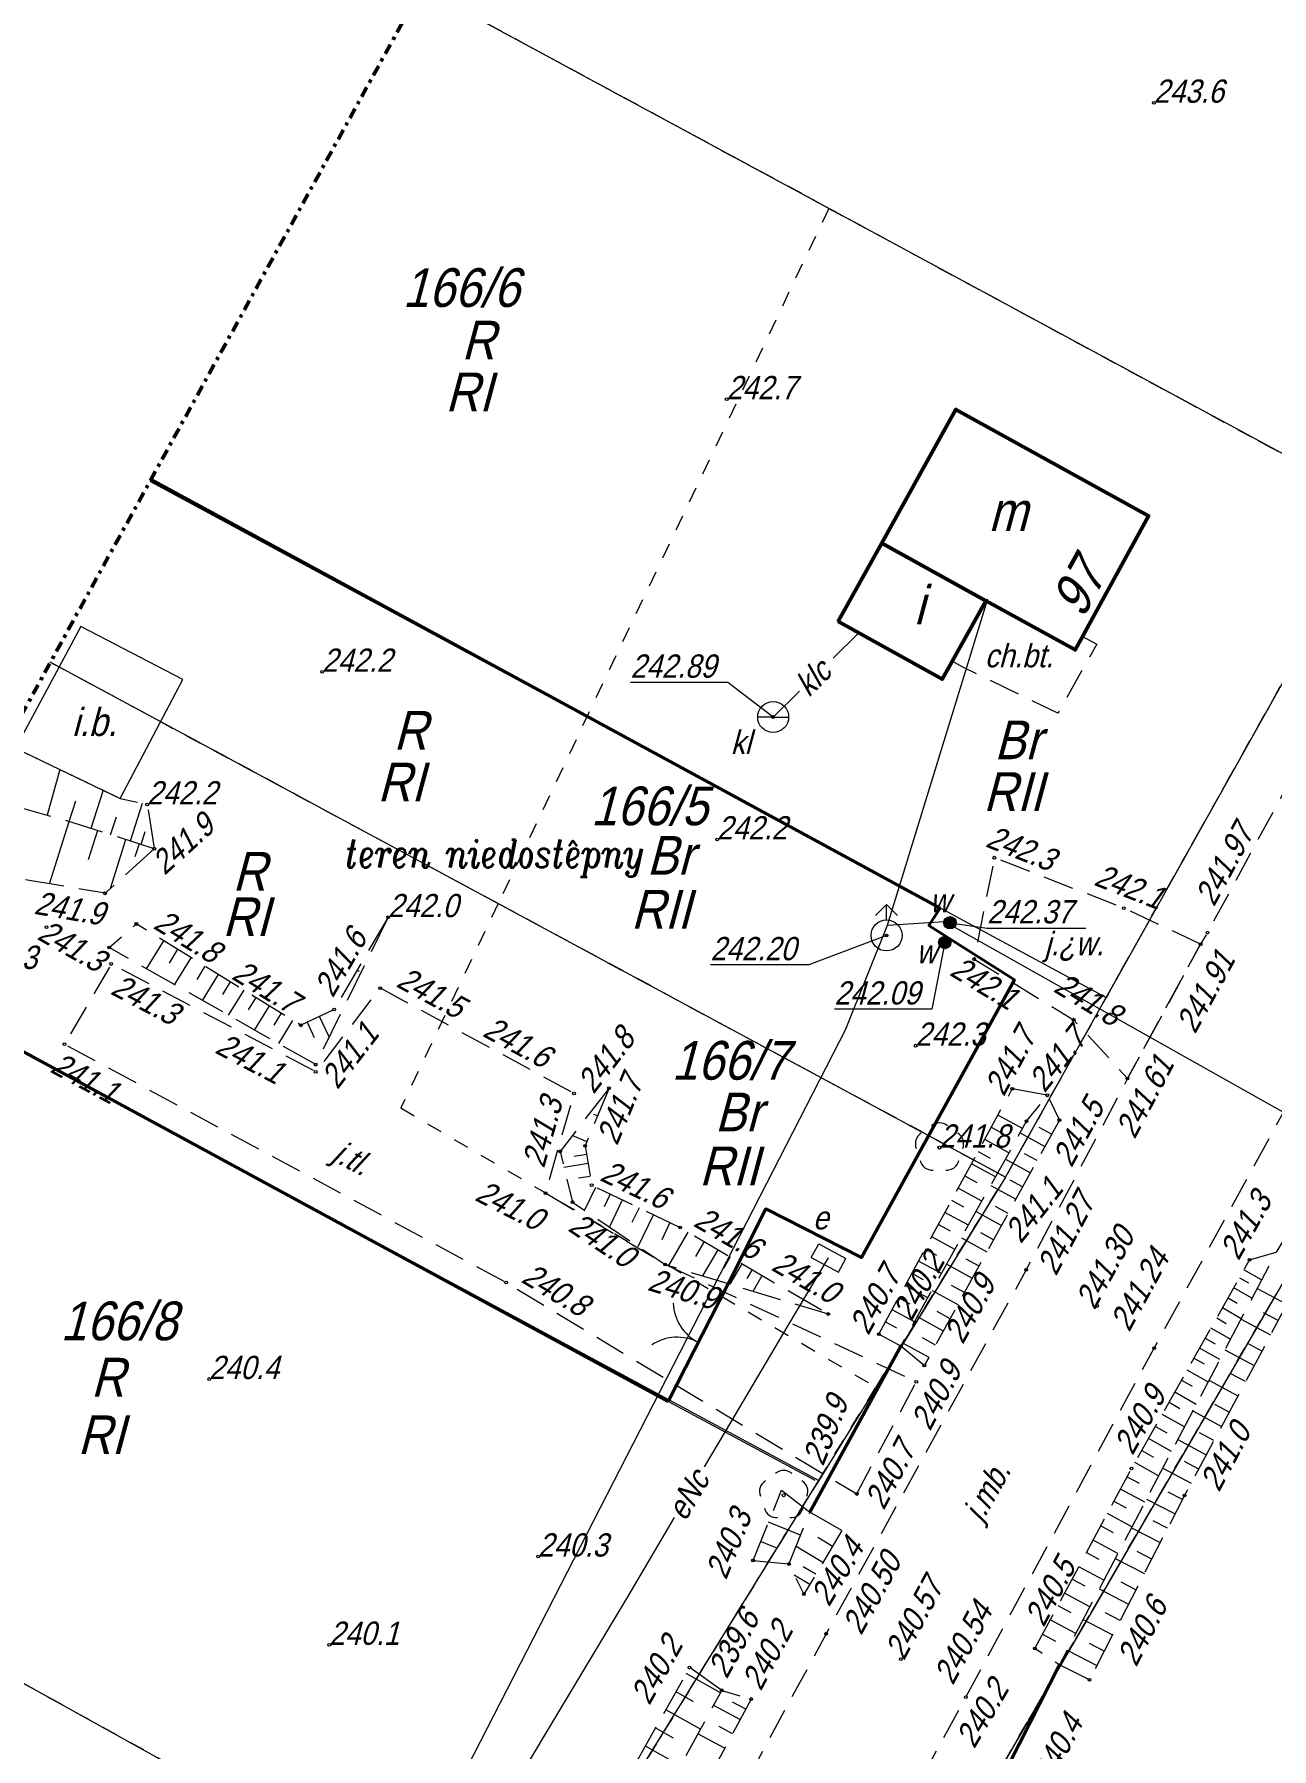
# Model space of a CAD drawing. Extents: x 7449598 to 7450455, y 5563374 to 5564952.
# Drawn here: x 7450002.7 to 7450042.6, y 5564192 to 5564247.3 of the extents above; entities that cross this region are included whole.
import ezdxf
from ezdxf.enums import TextEntityAlignment as Align

# ---------------------------------------------------------------- set-up
doc = ezdxf.new("R2010")
doc.units = 0
doc.header["$MEASUREMENT"] = 0
for name, pattern in [('218-500', [1, 0.5, -0.5]), ('420-500', [1.5, 1, -0.5]), ('823-500', [1.75, 1.25, -0.5]), ('DGN Style 4', [0.686427, 0.343214, -0.171607, 0, -0.171607])]:
    doc.linetypes.add(name, pattern=pattern)
for name, color, linetype, lineweight in [('EDZPD_219', 7, 'Continuous', 0), ('GUPWZA', 7, 'Continuous', 0), ('SDRPK_420', 7, 'Continuous', 0), ('SDRPT_414', 7, 'Continuous', 0), ('SDRPT_450', 7, 'Continuous', 0), ('SZOPO_902', 7, 'Continuous', 0), ('SZOPO_905', 7, 'Continuous', 0), ('UWWPO_581', 7, 'Continuous', 0), ('Warstwa 1', 7, 'Continuous', 0), ('Warstwa 18', 7, 'Continuous', 0), ('Warstwa 24', 7, 'Continuous', 0), ('Warstwa 26', 7, 'Continuous', 0), ('Warstwa 28', 7, 'Continuous', 0), ('Warstwa 29', 7, 'Continuous', 0), ('Warstwa 3', 7, 'Continuous', 0), ('Warstwa 4', 7, 'Continuous', 0), ('Warstwa 8', 7, 'Continuous', 0), ('WUKPS_820', 7, 'Continuous', 0), ('WUKPS_823', 7, 'Continuous', 0), ('WUKPS_824', 7, 'Continuous', 0)]:
    doc.layers.add(name, color=color, linetype=linetype, lineweight=lineweight)
doc.styles.add('Style-ITALIC_1250', font='ITALIC_1250.shx')
doc.styles.add('Style-WORKING_1250 I 0.26180', font='WORKING_1250.shx', dxfattribs={"oblique": 14.999978})

# ---------------------------------------------------------------- blocks, each defined once
blk = doc.blocks.new('PW01')
at = {"layer": 'Warstwa 1', "color": 7, "linetype": 'Continuous', "lineweight": 13}
blk.add_circle((0, 0), 0.045, dxfattribs=at)
blk = doc.blocks.new('PW02')
at = {"layer": 'Warstwa 1', "color": 7, "linetype": 'Continuous', "lineweight": 13}
blk.add_circle((0, 0), 0.045, dxfattribs=at)
blk = doc.blocks.new('US18_2')
at = {"layer": 'Warstwa 1', "color": 7, "linetype": 'Continuous', "lineweight": 13}
for p, q in [((-0.5, -0.25), (-0.5, 0.25)), ((-0.5, 0.25), (0.5, 0.25)), ((0.5, -0.25), (0.5, 0.25)), ((-0.5, -0.25), (0.5, -0.25))]:
    blk.add_line(p, q, dxfattribs=at)
blk = doc.blocks.new('OP021')
at = {"layer": 'Warstwa 1', "color": 96, "linetype": 'Continuous', "lineweight": 13}
blk.add_circle((0, 0), 0.05, dxfattribs=at)
for centre, start, end in [((0, 0.4), 49.2717, 130.7283), ((-0.38, 0.124), 121.3077, 202.5477), ((0.38, 0.124), 337.4523, 58.6923), ((-0.235, -0.324), 193.2212, 274.8714), ((0.235, -0.324), 265.1286, 346.7788)]:
    blk.add_arc(centre, 0.4, start, end, dxfattribs=at)
blk = doc.blocks.new('US25')
at = {"layer": 'Warstwa 1', "color": 7, "linetype": 'Continuous', "lineweight": 0}
blk.add_circle((0, 0), 0.2, dxfattribs=at)
blk = doc.blocks.new('US07')
at = {"layer": 'Warstwa 1', "color": 7, "linetype": 'Continuous', "lineweight": 13}
for q in [(-0.5, 0), (0.5, 0)]:
    blk.add_line((0, 0), q, dxfattribs=at)
blk.add_circle((0, 0), 0.5, dxfattribs=at)
blk = doc.blocks.new('US02')
at = {"layer": 'Warstwa 1', "color": 7, "linetype": 'Continuous', "lineweight": 13}
for p, q in [((0, 1), (-0.353, 0.647)), ((0, 0.5), (0, 1)), ((0, 1), (0.354, 0.647))]:
    blk.add_line(p, q, dxfattribs=at)
blk.add_circle((0, 0), 0.5, dxfattribs=at)
blk = doc.blocks.new('KOLO')
blk.add_hatch(color=0).paths.add_polyline_path([(0, -5), (-1.2941, -4.82963), (-2.5, -4.33013), (-3.53553, -3.53553), (-4.33013, -2.5), (-4.82963, -1.2941), (-5, 0), (-4.82963, 1.2941), (-4.33013, 2.5), (-3.53553, 3.53553), (-2.5, 4.33013), (-1.2941, 4.82963), (0, 5), (1.2941, 4.82963), (2.5, 4.33013), (3.53553, 3.53553), (4.33013, 2.5), (4.82963, 1.2941), (5, 0), (4.82963, -1.2941), (4.33013, -2.5), (3.53553, -3.53553), (2.5, -4.33013), (1.2941, -4.82963)], flags=16)
blk = doc.blocks.new('905_1')
at = {"layer": 'SZOPO_905', "color": 7, "linetype": 'Continuous', "lineweight": 13}
for centre, start, end in [((-1.5, 0), 0, 60), ((1.5, 0), 120, 180)]:
    blk.add_arc(centre, 1.5, start, end, dxfattribs=at)

msp = doc.modelspace()

# ---------------------------------------------------------------- linework, layer by layer
at = {"layer": 'EDZPD_219', "color": 96, "linetype": 'Continuous', "lineweight": 13}
for p, q in [((7450046.13, 5564232.09), (7450015.147, 5564248.843)), ((7450006.39, 5564232.929), (7450037.26, 5564216.26)), ((7450046.13, 5564232.09), (7450037.26, 5564216.26)), ((7450034.01, 5564210.46), (7450003.17, 5564227.077)), ((7449997.633, 5564217.015), (7450027.98, 5564200.67)), ((7450034.01, 5564210.46), (7450037.26, 5564216.26)), ((7450034.01, 5564210.46), (7450027.98, 5564200.67)), ((7450043.05, 5564207.2), (7450027.75, 5564180.89)), ((7449989.063, 5564201.442), (7450018.44, 5564185.19)), ((7450018.44, 5564185.19), (7450027.98, 5564200.67))]:
    msp.add_line(p, q, dxfattribs=at)
at = {"layer": 'SDRPK_420', "color": 7, "linetype": '420-500', "lineweight": 13, "flags": 128}
for points in [[(7450049.82, 5564235.4), (7450047.16, 5564230.55), (7450040.53, 5564218.35), (7450040.31, 5564217.98), (7450037.95, 5564213.64), (7450034.68, 5564207.47), (7450028.22, 5564195.72), (7450021.47, 5564183.21), (7450013.38, 5564168.08)], [(7450017.63, 5564166.05), (7450025.52, 5564180.45), (7450032.73, 5564193.67), (7450038.81, 5564204.94), (7450044.92, 5564216.07), (7450051.39, 5564227.9), (7450053.46, 5564231.62)]]:
    msp.add_lwpolyline(points, dxfattribs=at)
for points in [[(7450036.5, 5564227.91), (7450036.96, 5564227.66), (7450035.7, 5564225.43), (7450032.63, 5564226.92), (7450032.29, 5564227.11), (7450033.38, 5564229.06), (7450036.26, 5564227.48)], [(7450040.31, 5564217.98), (7450037.83, 5564219.14), (7450033.65, 5564220.77), (7450033, 5564217.49), (7450036.21, 5564215.54), (7450037.95, 5564213.64)], [(7450029.21, 5564200.23), (7450031.13, 5564203.85), (7450023.02, 5564207.64), (7450019.16, 5564209.94), (7450020.08, 5564213.16), (7450013.82, 5564216.56), (7450011.74, 5564213.86), (7450005.14, 5564217.34), (7450003.63, 5564214.75), (7450017.89, 5564207.06)]]:
    msp.add_lwpolyline(points, close=True, dxfattribs=at)
at = {"layer": 'SDRPT_414', "color": 7, "linetype": 'Continuous', "lineweight": 40}
for p, q in [((7450027.69, 5564199.64), (7450030.63, 5564205)), ((7450035.75, 5564194.71), (7450034.14, 5564191.54))]:
    msp.add_line(p, q, dxfattribs=at)
at = {"layer": 'SDRPT_450', "color": 7, "linetype": 'Continuous', "lineweight": 13}
msp.add_line((7450027.87, 5564200.67), (7450023.12, 5564203.22), dxfattribs=at)
at = {"layer": 'SZOPO_902', "color": 7, "linetype": 'Continuous', "lineweight": 40}
msp.add_line((7450023.12, 5564203.22), (7450025.07, 5564207.03), dxfattribs=at)
at = {"layer": 'SZOPO_902', "color": 7, "linetype": 'Continuous', "lineweight": 40, "flags": 128}
for points in [[(7450025.07, 5564207.03), (7450026.27, 5564209.43), (7450029.36, 5564207.86), (7450034.3, 5564216.83), (7450031.54, 5564218.58), (7450031.9, 5564219.14), (7450006.5, 5564232.93), (7450006.416, 5564232.975)], [(7449997.641, 5564217.029), (7449998.18, 5564216.74), (7450023.12, 5564203.22)]]:
    msp.add_lwpolyline(points, dxfattribs=at)
at = {"layer": 'UWWPO_581', "color": 5, "linetype": 'Continuous', "lineweight": 13}
for p, q in [((7450028.866, 5564215.267), (7450030.205, 5564218.594)), ((7450030.205, 5564218.594), (7450032.037, 5564218.713))]:
    msp.add_line(p, q, dxfattribs=at)
at = {"layer": 'UWWPO_581', "color": 5, "linetype": 'Continuous', "lineweight": 13, "flags": 128}
for points in [[(7450030.205, 5564218.594), (7450033.444, 5564229.122)], [(7450032.037, 5564218.713), (7450046.561, 5564210.542), (7450050.403, 5564209.045), (7450059.119, 5564224.554), (7450061.644, 5564223.146)], [(7450028.866, 5564215.267), (7450014.05, 5564186.38), (7450012.522, 5564182.494), (7450011.704, 5564180.869)]]:
    msp.add_lwpolyline(points, dxfattribs=at)
at = {"layer": 'Warstwa 1', "color": 36, "linetype": 'Continuous', "lineweight": 13}
for p, q in [((7450028.447, 5564227.212), (7450029.27, 5564228.02)), ((7450026.51, 5564225.31), (7450027.357, 5564226.142))]:
    msp.add_line(p, q, dxfattribs=at)
at = {"layer": 'Warstwa 1', "color": 7, "linetype": 'Continuous', "lineweight": 13, "flags": 128}
msp.add_lwpolyline([(7450005.43, 5564222.68), (7450007.45, 5564226.52), (7450004.16, 5564228.23), (7450002.05, 5564224.31)], close=True, dxfattribs=at)
at = {"layer": 'Warstwa 1', "color": 7, "linetype": 'Continuous', "lineweight": 0, "flags": 128}
for points in [[(7450026.51, 5564225.31), (7450025.05, 5564226.43), (7450021.904, 5564226.43)], [(7450032.22, 5564218.67), (7450033.42, 5564218.5), (7450036.603, 5564218.5)], [(7450030.17, 5564218.26), (7450027.66, 5564217.31), (7450024.487, 5564217.31)], [(7450032.05, 5564218.03), (7450031.63, 5564215.88), (7450028.489, 5564215.88)]]:
    msp.add_lwpolyline(points, dxfattribs=at)
at = {"layer": 'Warstwa 1', "color": 1, "linetype": 'Continuous', "lineweight": 13, "flags": 128}
for points in [[(7450024.296, 5564201.108), (7450024.97, 5564202.25), (7450026.99, 5564205.67), (7450028.3, 5564207.85)], [(7450031.33, 5564178.33), (7450030.77, 5564178.31), (7450016.32, 5564186.8), (7450016.16, 5564187.47), (7450021.82, 5564196.91), (7450023.329, 5564199.469)]]:
    msp.add_lwpolyline(points, dxfattribs=at)
at = {"layer": 'Warstwa 29', "color": 96, "linetype": '218-500', "lineweight": 13}
for p, q in [((7450015.148, 5564248.844), (7450028.31, 5564241.73)), ((7450028.31, 5564241.73), (7450015.148, 5564248.844)), ((7450028.31, 5564241.73), (7450017.63, 5564219.29)), ((7450028.31, 5564241.73), (7450046.13, 5564232.09)), ((7450046.13, 5564232.09), (7450028.31, 5564241.73)), ((7450037.26, 5564216.26), (7450046.13, 5564232.09)), ((7450046.13, 5564232.09), (7450037.26, 5564216.26)), ((7450003.171, 5564227.08), (7450017.63, 5564219.29)), ((7450017.63, 5564219.29), (7450003.172, 5564227.081)), ((7450017.63, 5564219.29), (7450014.49, 5564212.69)), ((7450034.01, 5564210.46), (7450017.63, 5564219.29)), ((7450017.63, 5564219.29), (7450034.01, 5564210.46)), ((7450034.01, 5564210.46), (7450037.26, 5564216.26)), ((7450037.26, 5564216.26), (7450034.01, 5564210.46)), ((7450014.49, 5564212.69), (7450029.83, 5564203.68)), ((7450029.83, 5564203.68), (7450034.01, 5564210.46)), ((7450034.01, 5564210.46), (7450029.83, 5564203.68)), ((7450043.05, 5564207.2), (7450027.92, 5564181.18)), ((7450027.92, 5564181.18), (7450043.05, 5564207.2)), ((7450027.98, 5564200.67), (7450029.83, 5564203.68)), ((7450029.83, 5564203.68), (7450027.98, 5564200.67)), ((7450018.44, 5564185.19), (7449989.063, 5564201.442)), ((7449989.063, 5564201.442), (7450018.44, 5564185.19)), ((7450018.44, 5564185.19), (7450027.98, 5564200.67)), ((7450027.98, 5564200.67), (7450018.44, 5564185.19))]:
    msp.add_line(p, q, dxfattribs=at)
at = {"layer": 'Warstwa 3', "color": 7, "linetype": 'Continuous', "lineweight": 53, "flags": 128}
for points in [[(7450030.02, 5564230.92), (7450032.41, 5564235.24), (7450038.63, 5564231.8), (7450036.26, 5564227.48), (7450033.38, 5564229.06)], [(7450028.61, 5564228.39), (7450030.02, 5564230.92), (7450033.38, 5564229.06), (7450031.97, 5564226.53)]]:
    msp.add_lwpolyline(points, close=True, dxfattribs=at)
at = {"layer": 'Warstwa 8', "color": 7, "linetype": 'DGN Style 4', "lineweight": 53, "flags": 128}
msp.add_lwpolyline([(7450242.249, 5564757.195), (7450281.761, 5564736.224), (7450381.947, 5564923.763), (7450454.953, 5564884.917), (7450405.405, 5564791.854), (7450392.833, 5564798.548), (7450342.944, 5564703.75), (7450227.046, 5564484.373), (7450154.831, 5564348.788), (7449690.291, 5563497.193), (7449618.905, 5563522.751), (7449629.01, 5563547.14), (7449943.259, 5564118.2), (7449916.282, 5564132.943), (7449953.147, 5564197.693), (7449979.298, 5564183.674), (7450084.831, 5564375.475), (7450052.492, 5564392.854)], close=True, dxfattribs=at)
at = {"layer": 'WUKPS_820', "color": 7, "linetype": 'Continuous', "lineweight": 13}
for p, q in [((7450003.484, 5564223.619), (7450003.073, 5564222.138)), ((7450004.879, 5564222.946), (7450004.486, 5564221.711)), ((7450003.781, 5564221.935), (7450003.993, 5564222.603)), ((7450006.142, 5564222.524), (7450005.755, 5564221.307)), ((7450003.142, 5564219.928), (7450003.781, 5564221.935)), ((7450004.697, 5564221.643), (7450004.398, 5564220.704)), ((7450005.12, 5564221.509), (7450005.305, 5564222.088)), ((7450006.107, 5564221.195), (7450006.24, 5564221.613)), ((7450005.112, 5564219.776), (7450005.614, 5564221.352)), ((7450006.037, 5564221.217), (7450005.902, 5564220.793)), ((7450006.28, 5564217.183), (7450006.835, 5564218.085)), ((7450007.278, 5564217.813), (7450007.005, 5564217.37)), ((7450007.185, 5564216.671), (7450007.72, 5564217.54)), ((7450008.163, 5564217.268), (7450007.9, 5564216.841)), ((7450008.09, 5564216.158), (7450008.605, 5564216.995)), ((7450008.984, 5564216.761), (7450008.731, 5564216.35)), ((7450013.08, 5564217.138), (7450013.142, 5564217.102)), ((7450008.93, 5564215.682), (7450009.427, 5564216.489)), ((7450009.806, 5564216.255), (7450009.562, 5564215.859)), ((7450009.77, 5564215.206), (7450010.249, 5564215.983)), ((7450010.628, 5564215.749), (7450010.393, 5564215.368)), ((7450010.546, 5564214.767), (7450011.007, 5564215.516)), ((7450012.18, 5564214.985), (7450011.868, 5564215.647)), ((7450011.463, 5564215.456), (7450011.695, 5564214.964)), ((7450020.839, 5564212.434), (7450020.717, 5564212.485)), ((7450034.559, 5564212.028), (7450033.767, 5564212.459)), ((7450020.027, 5564211.802), (7450020.497, 5564211.608)), ((7450034.123, 5564211.247), (7450033.34, 5564211.674)), ((7450033.553, 5564212.066), (7450033.947, 5564211.852)), ((7450034.482, 5564211.889), (7450035.282, 5564211.449)), ((7450035.498, 5564211.842), (7450035.101, 5564212.06)), ((7450020.487, 5564211.188), (7450020.087, 5564211.122)), ((7450033.126, 5564211.281), (7450033.515, 5564211.069)), ((7450035.029, 5564210.991), (7450034.628, 5564211.212)), ((7450019.755, 5564210.777), (7450020.533, 5564210.906)), ((7450033.687, 5564210.467), (7450032.912, 5564210.888)), ((7450034.008, 5564211.041), (7450034.813, 5564210.598)), ((7450020.603, 5564210.482), (7450020.23, 5564210.421)), ((7450020.423, 5564209.386), (7450020.783, 5564210.136)), ((7450033.25, 5564209.686), (7450032.485, 5564210.103)), ((7450032.698, 5564210.495), (7450033.083, 5564210.286)), ((7450033.534, 5564210.193), (7450034.345, 5564209.747)), ((7450034.561, 5564210.14), (7450034.157, 5564210.362)), ((7450021.249, 5564209.913), (7450021.053, 5564209.504)), ((7450021.228, 5564208.845), (7450021.648, 5564209.722)), ((7450022.18, 5564209.467), (7450021.951, 5564208.99)), ((7450032.271, 5564209.71), (7450032.652, 5564209.503)), ((7450034.092, 5564209.289), (7450033.686, 5564209.513)), ((7450022.155, 5564208.221), (7450022.645, 5564209.244)), ((7450023.177, 5564208.989), (7450022.914, 5564208.439)), ((7450031.843, 5564208.925), (7450032.22, 5564208.72)), ((7450032.814, 5564208.905), (7450032.057, 5564209.317)), ((7450033.06, 5564209.346), (7450033.876, 5564208.896)), ((7450023.14, 5564207.603), (7450023.768, 5564208.679)), ((7450024.285, 5564208.378), (7450024.007, 5564207.901)), ((7450032.378, 5564208.125), (7450031.63, 5564208.532)), ((7450032.586, 5564208.498), (7450033.408, 5564208.045)), ((7450033.624, 5564208.438), (7450033.214, 5564208.664)), ((7450024.244, 5564207.269), (7450024.737, 5564208.114)), ((7450025.125, 5564207.887), (7450024.905, 5564207.511)), ((7450031.416, 5564208.139), (7450031.788, 5564207.937)), ((7450033.156, 5564207.587), (7450032.743, 5564207.814)), ((7450025.127, 5564207), (7450025.512, 5564207.661)), ((7450025.835, 5564207.473), (7450025.665, 5564207.181)), ((7450025.862, 5564206.777), (7450026.158, 5564207.284)), ((7450030.989, 5564207.354), (7450031.356, 5564207.154)), ((7450031.941, 5564207.344), (7450031.202, 5564207.746)), ((7450032.112, 5564207.65), (7450032.939, 5564207.195)), ((7450041.56, 5564207.207), (7450041.851, 5564207.042)), ((7450042.28, 5564207.142), (7450041.707, 5564207.466)), ((7450031.505, 5564206.564), (7450030.775, 5564206.961)), ((7450031.638, 5564206.802), (7450032.471, 5564206.344)), ((7450032.687, 5564206.736), (7450032.272, 5564206.965)), ((7450041.968, 5564206.549), (7450041.377, 5564206.883)), ((7450042.134, 5564206.866), (7450043.094, 5564206.352)), ((7450031.068, 5564205.783), (7450030.347, 5564206.175)), ((7450030.561, 5564206.568), (7450030.924, 5564206.371)), ((7450032.219, 5564205.885), (7450031.801, 5564206.116)), ((7450041.622, 5564205.889), (7450041.011, 5564206.235)), ((7450041.194, 5564206.559), (7450041.494, 5564206.389)), ((7450030.134, 5564205.783), (7450030.492, 5564205.588)), ((7450031.164, 5564205.954), (7450032.003, 5564205.493)), ((7450041.275, 5564205.23), (7450040.644, 5564205.587)), ((7450040.828, 5564205.911), (7450041.138, 5564205.735)), ((7450041.614, 5564205.877), (7450042.567, 5564205.367)), ((7450042.813, 5564205.826), (7450042.335, 5564206.082)), ((7450030.69, 5564205.106), (7450031.534, 5564204.642)), ((7450031.75, 5564205.035), (7450031.33, 5564205.266)), ((7450040.461, 5564205.263), (7450040.782, 5564205.081)), ((7450042.286, 5564204.842), (7450041.812, 5564205.096)), ((7450040.095, 5564204.614), (7450040.425, 5564204.428)), ((7450040.929, 5564204.571), (7450040.278, 5564204.938)), ((7450041.095, 5564204.888), (7450042.04, 5564204.382)), ((7450039.692, 5564203.902), (7450040.033, 5564203.709)), ((7450040.548, 5564203.845), (7450039.875, 5564204.226)), ((7450040.576, 5564203.899), (7450041.512, 5564203.397)), ((7450041.759, 5564203.857), (7450041.288, 5564204.109)), ((7450040.167, 5564203.12), (7450039.472, 5564203.513)), ((7450039.786, 5564202.395), (7450039.069, 5564202.8)), ((7450039.289, 5564203.189), (7450039.641, 5564202.99)), ((7450040.056, 5564202.91), (7450040.985, 5564202.412)), ((7450041.231, 5564202.872), (7450040.765, 5564203.122)), ((7450038.849, 5564202.411), (7450039.214, 5564202.205)), ((7450039.37, 5564201.603), (7450038.63, 5564202.022)), ((7450039.571, 5564201.987), (7450040.493, 5564201.493)), ((7450040.739, 5564201.953), (7450040.276, 5564202.2)), ((7450038.954, 5564200.812), (7450038.19, 5564201.244)), ((7450038.41, 5564201.633), (7450038.786, 5564201.421)), ((7450040.247, 5564201.034), (7450039.788, 5564201.279)), ((7450037.938, 5564200.786), (7450038.329, 5564200.576)), ((7450039.086, 5564201.064), (7450040.001, 5564200.574)), ((7450038.511, 5564199.968), (7450037.725, 5564200.39)), ((7450038.56, 5564200.061), (7450039.483, 5564199.585)), ((7450039.722, 5564200.048), (7450039.262, 5564200.285)), ((7450038.093, 5564199.172), (7450037.3, 5564199.598)), ((7450037.513, 5564199.994), (7450037.907, 5564199.782)), ((7450027.393, 5564198.9), (7450026.362, 5564199.318)), ((7450037.087, 5564199.201), (7450037.486, 5564198.988)), ((7450038.075, 5564199.139), (7450039.005, 5564198.659)), ((7450039.244, 5564199.122), (7450038.781, 5564199.361)), ((7450026.111, 5564198.699), (7450026.628, 5564198.49)), ((7450027.25, 5564198.544), (7450028.115, 5564198.025)), ((7450028.423, 5564198.538), (7450027.949, 5564198.822)), ((7450037.64, 5564198.309), (7450036.839, 5564198.739)), ((7450038.733, 5564198.131), (7450038.266, 5564198.371)), ((7450027.884, 5564197.641), (7450027.483, 5564197.882)), ((7450037.187, 5564197.447), (7450036.378, 5564197.881)), ((7450036.626, 5564198.343), (7450037.029, 5564198.127)), ((7450037.556, 5564198.151), (7450038.494, 5564197.668)), ((7450027.193, 5564197.62), (7450027.692, 5564197.32)), ((7450036.165, 5564197.485), (7450036.572, 5564197.267)), ((7450038.221, 5564197.139), (7450037.75, 5564197.382)), ((7450036.734, 5564196.584), (7450035.917, 5564197.023)), ((7450037.037, 5564197.163), (7450037.982, 5564196.676)), ((7450036.281, 5564195.721), (7450035.456, 5564196.164)), ((7450035.705, 5564196.626), (7450036.115, 5564196.406)), ((7450036.518, 5564196.176), (7450037.47, 5564195.684)), ((7450037.709, 5564196.147), (7450037.235, 5564196.392)), ((7450035.208, 5564195.702), (7450035.623, 5564195.48)), ((7450035.999, 5564195.188), (7450036.959, 5564194.693)), ((7450037.198, 5564195.156), (7450036.72, 5564195.402)), ((7450024.806, 5564193.813), (7450023.7, 5564194.435)), ((7450023.371, 5564193.849), (7450023.928, 5564193.536)), ((7450024.588, 5564193.41), (7450025.447, 5564192.95)), ((7450025.623, 5564193.28), (7450025.195, 5564193.509)), ((7450024.163, 5564192.634), (7450023.042, 5564193.264)), ((7450022.713, 5564192.678), (7450023.277, 5564192.361)), ((7450024.086, 5564192.491), (7450024.952, 5564192.027)), ((7450025.199, 5564192.489), (7450024.768, 5564192.72)), ((7450023.52, 5564191.454), (7450022.384, 5564192.093))]:
    msp.add_line(p, q, dxfattribs=at)
at = {"layer": 'WUKPS_823', "color": 7, "linetype": '823-500', "lineweight": 13}
for p, q in [((7450029.92, 5564205.39), (7450034.23, 5564213.31)), ((7450035.75, 5564212.3), (7450031.39, 5564204.38)), ((7450025.86, 5564198.08), (7450026.78, 5564200.35)), ((7450028.73, 5564199.05), (7450027.5, 5564197))]:
    msp.add_line(p, q, dxfattribs=at)
at = {"layer": 'WUKPS_823', "color": 7, "linetype": '823-500', "lineweight": 13, "flags": 128}
for points in [[(7450006.53, 5564221.06), (7450003.64, 5564221.98), (7450001.37, 5564222.61), (7450000.979, 5564223.095)], [(7450014.08, 5564218.85), (7450012.34, 5564215.87), (7450011.26, 5564215.36), (7450005.95, 5564218.63)], [(7450048.32, 5564215.7), (7450043.27, 5564206.68), (7450039.79, 5564200.18), (7450036.72, 5564194.23)], [(7450021.21, 5564213.33), (7450020.44, 5564211.47), (7450020.65, 5564210.2), (7450023.51, 5564208.83), (7450028.29, 5564206.04)], [(7450034.96, 5564195.24), (7450038.08, 5564201.05), (7450041.89, 5564207.79)], [(7450011.3, 5564171.61), (7450017.52, 5564183.44), (7450023.81, 5564194.63)], [(7450025.8, 5564193.61), (7450019.58, 5564182), (7450012.6, 5564169.2)]]:
    msp.add_lwpolyline(points, dxfattribs=at)
at = {"layer": 'WUKPS_824', "color": 7, "linetype": '823-500', "lineweight": 13}
for p, q in [((7450035.36, 5564213.1), (7450034.23, 5564213.31)), ((7450041.89, 5564207.79), (7450042.75, 5564208.04)), ((7450030.63, 5564205), (7450029.92, 5564205.39)), ((7450026.78, 5564200.35), (7450027.69, 5564199.64)), ((7450025.86, 5564198.08), (7450027.02, 5564197.97)), ((7450024.85, 5564193.89), (7450023.81, 5564194.63))]:
    msp.add_line(p, q, dxfattribs=at)
at = {"layer": 'WUKPS_824', "color": 7, "linetype": '823-500', "lineweight": 13, "flags": 128}
for points in [[(7450001.861, 5564224.698), (7450002.05, 5564224.31), (7450005.43, 5564222.68), (7450006.3, 5564222.49), (7450006.53, 5564221.06)], [(7450006.53, 5564221.06), (7450004.94, 5564219.62), (7449999.63, 5564220.53), (7449999.601, 5564220.591)], [(7450014.08, 5564218.85), (7450011.74, 5564214.09), (7450005.07, 5564217.87), (7450005.95, 5564218.63)], [(7450048.32, 5564215.7), (7450047.53, 5564215.87), (7450042.75, 5564208.04), (7450035.75, 5564194.71)], [(7450021.21, 5564213.33), (7450019.63, 5564211.29), (7450020.03, 5564209.65), (7450023.02, 5564207.64), (7450028.29, 5564206.04)], [(7450031.39, 5564204.38), (7450030.63, 5564205), (7450034.69, 5564212.26), (7450035.36, 5564213.1), (7450035.75, 5564212.3)], [(7450028.73, 5564199.05), (7450027.69, 5564199.64), (7450027.02, 5564197.97), (7450027.5, 5564197)], [(7450036.72, 5564194.23), (7450035.75, 5564194.71), (7450034.96, 5564195.24)], [(7450012.6, 5564169.2), (7450011.64, 5564169.71), (7450018.6, 5564182.44), (7450024.85, 5564193.89), (7450025.8, 5564193.61)]]:
    msp.add_lwpolyline(points, dxfattribs=at)

# ---------------------------------------------------------------- block references
at = {"layer": 'GUPWZA', "color": 7, "lineweight": 0, "ltscale": 0.1, "xscale": 0.04000000000000001, "yscale": 0.04000000000000001, "zscale": 0.04000000000000001, "rotation": 90}
for p in [(7450032.22, 5564218.67), (7450032.05, 5564218.03)]:
    msp.add_blockref('KOLO', p, dxfattribs=at)
at = {"layer": 'SZOPO_905', "color": 7, "linetype": 'Continuous', "lineweight": 13, "rotation": 62.89613294776852}
msp.add_blockref('905_1', (7450024.095, 5564205.125), dxfattribs=at)
at = {"layer": 'Warstwa 1', "color": 7, "linetype": 'Continuous', "lineweight": 13}
for name, p in [('PW01', (7450038.8, 5564245.14)), ('PW01', (7450025.01, 5564235.57)), ('PW01', (7450011.95, 5564226.77)), ('US07', (7450026.51, 5564225.31)), ('PW01', (7450026.51, 5564225.31)), ('PW01', (7450006.3, 5564222.49)), ('PW01', (7450006.53, 5564221.06)), ('PW01', (7450024.7, 5564221.36)), ('PW01', (7450033.65, 5564220.77)), ('PW01', (7450004.94, 5564219.62)), ('PW01', (7450014.08, 5564218.85)), ('US02', (7450030.17, 5564218.26)), ('PW01', (7450037.83, 5564219.14)), ('PW01', (7450003.05, 5564218.53)), ('PW01', (7450005.95, 5564218.63)), ('PW01', (7450030.17, 5564218.26)), ('PW01', (7450032.22, 5564218.67)), ('PW02', (7450040.53, 5564218.35)), ('PW01', (7450005.07, 5564217.87)), ('PW01', (7450032.05, 5564218.03)), ('PW02', (7450040.31, 5564217.98)), ('PW01', (7450005.14, 5564217.34)), ('PW01', (7450033, 5564217.49)), ('PW01', (7450013.82, 5564216.56)), ('PW01', (7450012.34, 5564215.87)), ('PW01', (7450036.21, 5564215.54)), ('PW01', (7450011.26, 5564215.36)), ('PW01', (7450003.63, 5564214.75)), ('PW01', (7450031.11, 5564214.7)), ('PW01', (7450011.74, 5564214.09)), ('PW01', (7450011.74, 5564213.86)), ('PW01', (7450021.21, 5564213.33)), ('PW01', (7450034.23, 5564213.31)), ('PW02', (7450037.95, 5564213.64)), ('PW01', (7450020.08, 5564213.16)), ('PW01', (7450035.36, 5564213.1)), ('PW01', (7450034.69, 5564212.26)), ('PW01', (7450035.75, 5564212.3)), ('PW01', (7450019.63, 5564211.29)), ('PW01', (7450020.44, 5564211.47)), ('PW01', (7450031.88, 5564211.41)), ('PW01', (7450019.16, 5564209.94)), ('PW01', (7450020.65, 5564210.2)), ('PW01', (7450020.03, 5564209.65)), ('PW01', (7450023.51, 5564208.83)), ('PW01', (7450041.89, 5564207.79)), ('PW01', (7450023.02, 5564207.64)), ('PW02', (7450034.68, 5564207.47)), ('PW01', (7450017.89, 5564207.06)), ('PW02', (7450036.97, 5564206.3)), ('PW01', (7450028.29, 5564206.04)), ('PW01', (7450029.92, 5564205.39)), ('PW01', (7450030.63, 5564205)), ('PW02', (7450038.81, 5564204.94)), ('PW01', (7450008.3, 5564203.94)), ('PW01', (7450031.13, 5564203.85)), ('PW01', (7450031.39, 5564204.38)), ('PW01', (7450038.08, 5564201.05)), ('PW01', (7450029.21, 5564200.23)), ('PW01', (7450039.79, 5564200.18)), ('PW01', (7450018.92, 5564198.21)), ('PW01', (7450025.86, 5564198.08)), ('PW01', (7450027.02, 5564197.97)), ('PW01', (7450027.5, 5564197)), ('PW02', (7450028.22, 5564195.72)), ('PW01', (7450012.18, 5564195.36)), ('PW01', (7450034.96, 5564195.24)), ('PW01', (7450023.81, 5564194.63)), ('PW02', (7450030.63, 5564194.9)), ('PW01', (7450024.85, 5564193.89)), ('PW01', (7450036.72, 5564194.23)), ('PW01', (7450025.8, 5564193.61)), ('PW02', (7450032.73, 5564193.67))]:
    msp.add_blockref(name, p, dxfattribs=at)
at = {"layer": 'Warstwa 1', "color": 7, "linetype": 'Continuous', "lineweight": 0}
for p in [(7450032.22, 5564218.67), (7450032.05, 5564218.03)]:
    msp.add_blockref('US25', p, dxfattribs=at)
at = {"layer": 'Warstwa 1', "color": 96, "linetype": 'Continuous', "lineweight": 13}
for p in [(7450031.88, 5564211.41), (7450026.85, 5564200.19)]:
    msp.add_blockref('OP021', p, dxfattribs=at)
at = {"layer": 'Warstwa 1', "color": 7, "linetype": 'Continuous', "lineweight": 13, "xscale": 0.9999955186744203, "yscale": 0.9999955186744203, "zscale": 0.9999955186744203, "rotation": 331.578732803503}
msp.add_blockref('US18_2', (7450028.3, 5564207.85), dxfattribs=at)

# ---------------------------------------------------------------- texts
at = {"layer": 'Warstwa 1', "color": 7, "linetype": 'Continuous', "lineweight": 0, "style": 'Style-WORKING_1250 I 0.26180', "oblique": 15}
for s, height, width, p in [('243.6', 0.75, 0.900007, (7450038.8, 5564245.14)), ('242.7', 0.75, 0.900007, (7450025.01, 5564235.57)), ('ch.bt.', 0.75, 0.900007, (7450033.339, 5564226.915)), ('242.2', 0.75, 0.900007, (7450011.95, 5564226.77)), ('i.b.', 0.9, 0.9, (7450003.87, 5564224.7)), ('kl', 0.75, 0.900007, (7450025.14, 5564224.12)), ('242.2', 0.75, 0.900007, (7450006.3, 5564222.49)), ('242.2', 0.75, 0.900007, (7450024.7, 5564221.36)), ('242.0', 0.75, 0.900007, (7450014.08, 5564218.85)), ('w', 0.75, 0.900007, (7450031.57, 5564219.01)), ('j.%%191w.', 0.75, 0.900007, (7450035.27, 5564217.62)), ('241.3', 0.75, 0.900007, (7450000.49, 5564217.18)), ('w', 0.75, 0.900007, (7450031.13, 5564217.36)), ('242.3', 0.75, 0.900007, (7450031.11, 5564214.7)), ('241.8', 0.75, 0.900007, (7450031.88, 5564211.41)), ('e', 0.75, 0.900007, (7450027.79, 5564208.77)), ('240.4', 0.75, 0.900007, (7450008.3, 5564203.94)), ('240.3', 0.75, 0.900007, (7450018.92, 5564198.21)), ('240.1', 0.75, 0.900007, (7450012.18, 5564195.36))]:
    msp.add_text(s, height=height, dxfattribs=dict(at, width=width)).set_placement(p)
at = {"layer": 'Warstwa 1', "color": 7, "linetype": 'Continuous', "lineweight": 30, "style": 'Style-WORKING_1250 I 0.26180', "oblique": 15, "width": 0.895998}
msp.add_text('97', height=1.25, rotation=61.2492, dxfattribs=at).set_placement((7450036.909, 5564229.19), align=Align.CENTER)
at = {"layer": 'Warstwa 1', "color": 36, "linetype": 'Continuous', "lineweight": 0, "style": 'Style-WORKING_1250 I 0.26180', "oblique": 15, "width": 0.900007}
msp.add_text('242.89', height=0.75, dxfattribs=at).set_placement((7450021.904, 5564226.58))
msp.add_text('klc', height=0.75, rotation=44.4661, dxfattribs=at).set_placement((7450027.397, 5564226.188), align=Align.MIDDLE_LEFT)
at = {"layer": 'Warstwa 1', "color": 7, "linetype": 'Continuous', "lineweight": 0, "style": 'Style-WORKING_1250 I 0.26180', "oblique": 15, "width": 0.900007}
for s, rotation, p in [('241.9', 42.1657, (7450006.86, 5564220.18)), ('242.3', 338.6965, (7450033.33, 5564221.14)), ('241.97', 61.4784, (7450040.74, 5564219.16)), ('242.1', 338.6965, (7450036.83, 5564219.9)), ('241.9', 350.2749, (7450002.62, 5564218.96)), ('241.8', 328.3742, (7450006.46, 5564218.51)), ('241.3', 330.4586, (7450002.71, 5564218.16)), ('241.6', 59.7194, (7450012.29, 5564216.22)), ('241.91', 61.4635, (7450040.13, 5564215.05)), ('241.7', 328.3742, (7450008.99, 5564216.88)), ('242.1', 328.7219, (7450032.17, 5564217)), ('241.3', 332.1981, (7450005.08, 5564216.39)), ('241.5', 331.4922, (7450014.3, 5564216.63)), ('241.8', 328.7219, (7450035.52, 5564216.47)), ('241.1', 52.3901, (7450012.44, 5564213.26)), ('241.6', 331.4922, (7450017.09, 5564215.03)), ('241.7', 61.4451, (7450033.95, 5564213.03)), ('241.7', 51.423, (7450035.27, 5564213.15)), ('241.1', 332.1981, (7450008.45, 5564214.49)), ('241.8', 52.2417, (7450020.71, 5564213.11)), ('241.61', 62.0771, (7450038.18, 5564211.66)), ('241.1', 331.6629, (7450003.13, 5564213.87)), ('241.7', 67.511, (7450021.47, 5564211.45)), ('241.3', 74.0542, (7450019.11, 5564210.72)), ('241.5', 61.1667, (7450036.14, 5564210.74)), ('j.tl.', 332.2685, (7450012.23, 5564211.01)), ('241.6', 334.4045, (7450020.88, 5564210.37)), ('241.0', 333.034, (7450016.84, 5564209.73)), ('241.1', 51.423, (7450034.5, 5564208.28)), ('241.27', 62.0771, (7450035.64, 5564207.24)), ('241.3', 60.521, (7450041.53, 5564207.73)), ('241.0', 326.0892, (7450019.85, 5564208.75)), ('241.6', 329.7286, (7450023.9, 5564208.9)), ('241.30', 61.2343, (7450036.88, 5564206.14)), ('241.0', 329.7286, (7450026.41, 5564207.48)), ('240.7', 61.4451, (7450029.58, 5564205.32)), ('240.2', 60.7845, (7450030.97, 5564205.77)), ('241.24', 61.2343, (7450038, 5564205.43)), ('240.8', 328.895, (7450018.34, 5564207.09)), ('240.9', 343.1112, (7450022.42, 5564206.82)), ('240.9', 61.1667, (7450032.63, 5564205.03)), ('240.9', 62.0588, (7450031.57, 5564202.23)), ('239.9', 68.139, (7450028.12, 5564201.1)), ('240.9', 60.521, (7450038.11, 5564201.45)), ('241.0', 61.8359, (7450040.9, 5564200.26)), ('240.7', 62.0588, (7450030.08, 5564199.68)), ('j.mb.', 60.6241, (7450033.25, 5564199.28)), ('240.3', 67.9379, (7450024.99, 5564197.43)), ('240.4', 59.0359, (7450028.31, 5564196.56)), ('240.50', 61.1982, (7450029.35, 5564195.64)), ('240.5', 61.7637, (7450035.24, 5564195.9)), ('240.57', 61.6497, (7450030.73, 5564194.83)), ('240.54', 61.6537, (7450032.31, 5564194.03)), ('240.6', 62.7074, (7450038.23, 5564194.62)), ('239.6', 61.3718, (7450025.01, 5564194.23)), ('240.2', 61.8199, (7450026.11, 5564193.84)), ('240.2', 60.659, (7450022.51, 5564193.38)), ('240.2', 59.5395, (7450033, 5564191.98)), ('240.4', 62.5956, (7450035.5, 5564190.84))]:
    msp.add_text(s, height=0.75, rotation=rotation, dxfattribs=at).set_placement(p)
at = {"layer": 'Warstwa 1', "color": 5, "linetype": 'Continuous', "lineweight": 0, "style": 'Style-WORKING_1250 I 0.26180', "oblique": 15, "width": 0.900007}
for s, p in [('242.37', (7450033.42, 5564218.65)), ('242.20', (7450024.487, 5564217.46)), ('242.09', (7450028.489, 5564216.03))]:
    msp.add_text(s, height=0.75, dxfattribs=at).set_placement(p)
at = {"layer": 'Warstwa 1', "color": 1, "linetype": 'Continuous', "lineweight": 0, "style": 'Style-WORKING_1250 I 0.26180', "oblique": 15, "width": 0.900007}
msp.add_text('eNc', height=0.75, rotation=59.4639, dxfattribs=at).set_placement((7450023.347, 5564199.501), align=Align.MIDDLE_LEFT)
at = {"layer": 'Warstwa 18', "color": 7, "linetype": 'Continuous', "lineweight": 13, "style": 'Style-ITALIC_1250', "width": 0.8}
msp.add_text('teren niedost%%234pny', height=0.9, dxfattribs=at).set_placement((7450012.67, 5564220.455))
at = {"layer": 'Warstwa 24', "color": 96, "linetype": 'Continuous', "lineweight": 30, "style": 'Style-WORKING_1250 I 0.26180', "oblique": 15, "width": 0.899997}
for s, p in [('166/6', (7450014.549, 5564238.548)), ('166/5', (7450020.624, 5564221.816)), ('166/7', (7450023.233, 5564213.603)), ('166/8', (7450003.502, 5564205.192))]:
    msp.add_text(s, height=1.25, dxfattribs=at).set_placement(p)
at = {"layer": 'Warstwa 26', "color": 96, "linetype": 'Continuous', "lineweight": 30, "style": 'Style-WORKING_1250 I 0.26180', "oblique": 15, "width": 0.899997}
for s, p in [('RI', (7450015.925, 5564235.18)), ('RI', (7450013.732, 5564222.586)), ('RII', (7450033.292, 5564222.277)), ('RI', (7450008.727, 5564218.238)), ('RII', (7450021.918, 5564218.481)), ('RII', (7450024.12, 5564210.196)), ('RI', (7450004.055, 5564201.516))]:
    msp.add_text(s, height=1.25, dxfattribs=at).set_placement(p)
at = {"layer": 'Warstwa 28', "color": 96, "linetype": 'Continuous', "lineweight": 30, "style": 'Style-WORKING_1250 I 0.26180', "oblique": 15, "width": 0.899997}
for s, p in [('R', (7450016.445, 5564236.852)), ('R', (7450014.252, 5564224.257)), ('Br', (7450033.647, 5564223.948)), ('Br', (7450022.426, 5564220.219)), ('R', (7450009.056, 5564219.705)), ('Br', (7450024.628, 5564211.934)), ('R', (7450004.484, 5564203.375))]:
    msp.add_text(s, height=1.25, dxfattribs=at).set_placement(p)
at = {"layer": 'Warstwa 4', "color": 7, "linetype": 'Continuous', "lineweight": 30, "style": 'Style-WORKING_1250 I 0.26180', "oblique": 15, "width": 0.899997}
for s, p in [('m', (7450033.46, 5564231.32)), ('i', (7450031.05, 5564228.3))]:
    msp.add_text(s, height=1.25, dxfattribs=at).set_placement(p)

doc.saveas('drawing.dxf')
